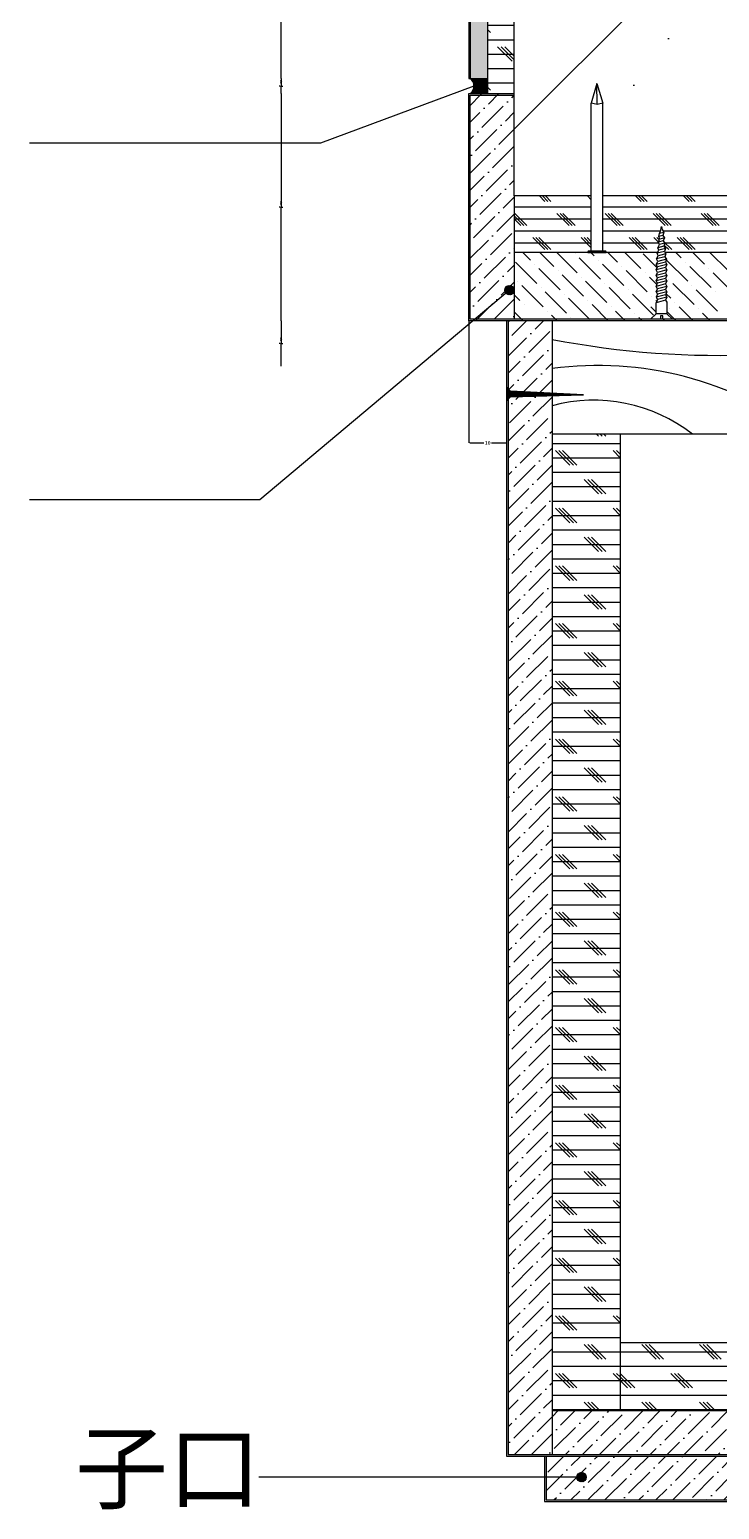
# Model space of a CAD drawing. Header units: metres. Extents: x 379991 to 382656, y 134594 to 136592.
# Drawn here: x 381049.7 to 381231.9, y 135472.4 to 135863.5 of the extents above; entities that cross this region are included whole.
import ezdxf

# ---------------------------------------------------------------- set-up
doc = ezdxf.new("R2010")
doc.units = ezdxf.units.M
for name, color, linetype in [('10', 8, 'Continuous'), ('11', 3, 'Continuous'), ('17', 1, 'Continuous'), ('3', 2, 'Continuous'), ('8', 7, 'Continuous')]:
    doc.layers.add(name, color=color, linetype=linetype)
doc.dimstyles.get("Standard").update_dxf_attribs({"dimtxt": 2.5, "dimasz": 2.5, "dimexe": 1.25, "dimexo": 0.625, "dimtad": 1, "dimcen": 2.5, "dimazin": 3, "dimtfac": 1, "dimtmove": 0, "dimatfit": 3})

# ---------------------------------------------------------------- blocks, each defined once
blk = doc.blocks.new('_CLOSEDFILLED')
at = {"color": 0, "linetype": 'BYBLOCK'}
blk.add_solid([(-1, 0.2), (0, 0), (-1, -0.2)], dxfattribs=at)
blk = doc.blocks.new('*D11')
for p, q in [((381116.14, 135786.54), (381116.14, 135780.54)), ((381115.89, 135780.54), (381115.64, 135780.54)), ((381116.14, 135774.54), (381116.14, 135780.54)), ((381116.14, 135780.54), (381116.14, 135780.54)), ((381116.39, 135780.54), (381116.64, 135780.54))]:
    blk.add_line(p, q)
at = {"layer": 'Defpoints'}
for p in [(381116.14, 135786.54), (381116.14, 135780.54), (381116.14, 135774.54)]:
    blk.add_point(p, dxfattribs=at)
at = {"layer": '8', "xscale": 0.25, "yscale": 0.25}
blk.add_blockref('_CLOSEDFILLED', (381116.14, 135780.54), dxfattribs=at)
at = {"layer": '8', "xscale": 0.25, "yscale": 0.25, "rotation": 180}
blk.add_blockref('_CLOSEDFILLED', (381116.14, 135780.54), dxfattribs=at)
at = {"layer": '8', "insert": (381116.14, 135781.665), "char_height": 1, "attachment_point": 5}
blk.add_mtext('0', dxfattribs=at)
blk = doc.blocks.new('*D12')
for p, q in [((381116.14, 135846.54), (381116.14, 135816.54)), ((381115.89, 135816.54), (381115.64, 135816.54)), ((381116.14, 135786.54), (381116.14, 135816.54)), ((381116.14, 135816.54), (381116.14, 135816.54)), ((381116.39, 135816.54), (381116.64, 135816.54))]:
    blk.add_line(p, q)
at = {"layer": 'Defpoints'}
for p in [(381116.14, 135846.54), (381116.14, 135816.54), (381116.14, 135786.54)]:
    blk.add_point(p, dxfattribs=at)
at = {"layer": '8', "xscale": 0.25, "yscale": 0.25}
blk.add_blockref('_CLOSEDFILLED', (381116.14, 135816.54), dxfattribs=at)
at = {"layer": '8', "xscale": 0.25, "yscale": 0.25, "rotation": 180}
blk.add_blockref('_CLOSEDFILLED', (381116.14, 135816.54), dxfattribs=at)
at = {"layer": '8', "insert": (381116.14, 135817.665), "char_height": 1, "attachment_point": 5}
blk.add_mtext('0', dxfattribs=at)
blk = doc.blocks.new('*D13')
for p, q in [((381116.14, 135850.54), (381116.14, 135848.54)), ((381115.89, 135848.54), (381115.64, 135848.54)), ((381116.14, 135846.54), (381116.14, 135848.54)), ((381116.14, 135848.54), (381116.14, 135848.54)), ((381116.39, 135848.54), (381116.64, 135848.54))]:
    blk.add_line(p, q)
at = {"layer": 'Defpoints'}
for p in [(381116.14, 135850.54), (381116.14, 135848.54), (381116.14, 135846.54)]:
    blk.add_point(p, dxfattribs=at)
at = {"layer": '8', "xscale": 0.25, "yscale": 0.25}
blk.add_blockref('_CLOSEDFILLED', (381116.14, 135848.54), dxfattribs=at)
at = {"layer": '8', "xscale": 0.25, "yscale": 0.25, "rotation": 180}
blk.add_blockref('_CLOSEDFILLED', (381116.14, 135848.54), dxfattribs=at)
at = {"layer": '8', "insert": (381116.14, 135849.665), "char_height": 1, "attachment_point": 5}
blk.add_mtext('0', dxfattribs=at)
blk = doc.blocks.new('*D14')
for p, q in [((381116.14, 136150.54), (381116.14, 136000.54)), ((381115.89, 136000.54), (381115.64, 136000.54)), ((381116.14, 135850.54), (381116.14, 136000.54)), ((381116.14, 136000.54), (381116.14, 136000.54)), ((381116.39, 136000.54), (381116.64, 136000.54))]:
    blk.add_line(p, q)
at = {"layer": 'Defpoints'}
for p in [(381116.14, 136150.54), (381116.14, 136000.54), (381116.14, 135850.54)]:
    blk.add_point(p, dxfattribs=at)
at = {"layer": '8', "xscale": 0.25, "yscale": 0.25}
blk.add_blockref('_CLOSEDFILLED', (381116.14, 136000.54), dxfattribs=at)
at = {"layer": '8', "xscale": 0.25, "yscale": 0.25, "rotation": 180}
blk.add_blockref('_CLOSEDFILLED', (381116.14, 136000.54), dxfattribs=at)
at = {"layer": '8', "insert": (381116.14, 136001.665), "char_height": 1, "attachment_point": 5}
blk.add_mtext('0', dxfattribs=at)
blk = doc.blocks.new('*D18')
for p, q in [((381165.73, 135786.54), (381165.73, 135754.27)), ((381175.73, 135786.54), (381175.73, 135754.27)), ((381165.98, 135754.27), (381169.73, 135754.27)), ((381171.73, 135754.27), (381175.48, 135754.27))]:
    blk.add_line(p, q)
at = {"layer": 'Defpoints'}
for p in [(381165.73, 135786.54), (381175.73, 135786.54), (381165.73, 135754.27)]:
    blk.add_point(p, dxfattribs=at)
at = {"layer": '8', "xscale": 0.25, "yscale": 0.25, "rotation": 180}
blk.add_blockref('_CLOSEDFILLED', (381165.73, 135754.27), dxfattribs=at)
at = {"layer": '8', "xscale": 0.25, "yscale": 0.25}
blk.add_blockref('_CLOSEDFILLED', (381175.73, 135754.27), dxfattribs=at)
at = {"layer": '8', "insert": (381170.73, 135754.27), "char_height": 1, "attachment_point": 5}
blk.add_mtext('10', dxfattribs=at)

msp = doc.modelspace()

# ---------------------------------------------------------------- hatches: boundary and pattern name
at = {"layer": '10'}
h = msp.add_hatch(dxfattribs=at)
h.set_pattern_fill('ANSI32', scale=10)
h.paths.add_polyline_path([(381177.73, 135819.54), (381198.1, 135819.54), (381198.1, 135844.01), (381199.6, 135849.24), (381201.1, 135844.01), (381201.1, 135819.54), (381300.77, 135819.54), (381300.77, 135844.01), (381302.27, 135849.24), (381303.77, 135844.01), (381303.77, 135819.54), (381396.38, 135819.54), (381396.38, 135844.01), (381397.88, 135849.24), (381399.38, 135844.01), (381399.38, 135819.54), (381417.73, 135819.54), (381417.73, 136215.05), (381322.58, 136215.05), (381303.55, 136189.18), (381303.55, 136240.93), (381286.73, 136215.05), (381177.73, 136215.05)])
h = msp.add_hatch(dxfattribs=at)
h.set_pattern_fill('AR-CONC')
h.paths.add_polyline_path([(381417.73, 136215.05), (381322.58, 136215.05), (381303.55, 136189.18), (381303.55, 136240.93), (381286.73, 136215.05), (381177.73, 136215.05), (381177.73, 135819.54), (381198.1, 135819.54), (381198.1, 135844.01), (381199.6, 135849.24), (381201.1, 135844.01), (381201.1, 135819.54), (381300.77, 135819.54), (381300.77, 135844.01), (381302.27, 135849.24), (381303.77, 135844.01), (381303.77, 135819.54), (381396.38, 135819.54), (381396.38, 135844.01), (381397.88, 135849.24), (381399.38, 135844.01), (381399.38, 135819.54), (381417.73, 135819.54)])
h = msp.add_hatch(dxfattribs=at)
h.set_pattern_fill('AR-SAND', scale=0.05)
h.paths.add_polyline_path([(381170.79, 135850.54), (381170.79, 136150.54), (381165.73, 136150.54), (381165.73, 135850.54)])
h = msp.add_hatch(dxfattribs=at)
h.set_pattern_fill('CORK')
h.paths.add_polyline_path([(381177.73, 136120.54), (381170.79, 136120.54), (381170.79, 135846.54), (381177.73, 135846.54)])
h = msp.add_hatch(dxfattribs=at)
h.set_pattern_fill('SOLID')
h.paths.add_polyline_path([(381166.13, 135850.54, -0.49), (381166.12, 135846.54), (381170.79, 135846.54), (381170.79, 135850.54)])
h = msp.add_hatch(dxfattribs=at)
h.set_pattern_fill('ANSI36')
h.paths.add_polyline_path([(381165.73, 135786.54), (381177.73, 135786.54), (381177.73, 135819.54), (381177.73, 135846.54), (381165.73, 135846.54)])
h = msp.add_hatch(dxfattribs=at)
h.set_pattern_fill('ANSI36')
h.paths.add_polyline_path([(381176.13, 135486.94), (381187.73, 135486.94), (381187.73, 135786.54), (381176.13, 135786.54)])
h.paths.add_polyline_path([(381405.73, 135486.94), (381417.33, 135486.94), (381417.33, 135786.54), (381405.73, 135786.54)])
h = msp.add_hatch(dxfattribs=at)
h.set_pattern_fill('CORK')
h.paths.add_polyline_path([(381205.73, 135756.54), (381187.73, 135756.54), (381187.73, 135498.54), (381205.73, 135498.54)])
h.paths.add_polyline_path([(381387.73, 135498.54), (381405.73, 135498.54), (381405.73, 135756.54), (381387.73, 135756.54)])
h = msp.add_hatch(dxfattribs=at)
h.set_pattern_fill('CORK')
h.paths.add_polyline_path([(381205.73, 135516.54), (381205.73, 135498.54), (381387.73, 135498.54), (381387.73, 135516.54)])
h = msp.add_hatch(dxfattribs=at)
h.set_pattern_fill('ANSI36')
h.paths.add_polyline_path([(381187.73, 135498.54), (381187.73, 135486.94), (381405.73, 135486.94), (381405.73, 135498.54)])
h = msp.add_hatch(dxfattribs=at)
h.set_pattern_fill('ANSI36')
h.paths.add_polyline_path([(381375.33, 135474.94), (381375.33, 135486.54), (381326.73, 135486.54), (381326.73, 135480.54), (381234.73, 135480.54), (381234.73, 135486.54), (381186.13, 135486.54), (381186.13, 135474.94)])
at = {"layer": '17'}
h = msp.add_hatch(dxfattribs=at)
h.set_pattern_fill('SOLID')
h.paths.add_polyline_path([(381176.51, 135794.6), (381177.74, 135794.6, 0.41), (381176.51, 135795.84)])
h.paths.add_polyline_path([(381176.51, 135795.84, 0.41), (381175.27, 135794.6, 0.41), (381176.51, 135793.37)])
h.paths.add_polyline_path([(381177.74, 135794.6), (381176.51, 135794.6), (381176.51, 135793.37, 0.41)])
h = msp.add_hatch(dxfattribs=at)
h.set_pattern_fill('SOLID')
h.paths.add_polyline_path([(381195.51, 135480.96), (381196.75, 135480.96, 0.41), (381195.51, 135482.19)])
h.paths.add_polyline_path([(381195.51, 135482.19, 0.41), (381194.27, 135480.96, 0.41), (381195.51, 135479.72)])
h.paths.add_polyline_path([(381196.75, 135480.96), (381195.51, 135480.96), (381195.51, 135479.72, 0.41)])
at = {"layer": '3'}
h = msp.add_hatch(dxfattribs=at)
h.set_pattern_fill('SOLID')
h.paths.add_polyline_path([(381176.74, 135767.88), (381175.79, 135768.95), (381175.79, 135765.36), (381176.75, 135766.43), (381196.03, 135766.96)])

# ---------------------------------------------------------------- linework, layer by layer
at = {"layer": '10'}
for p, q in [((381185.86, 135818.07), (381184.38, 135819.54)), ((381186.65, 135818.07), (381185.18, 135819.54)), ((381187.45, 135818.07), (381185.97, 135819.54)), ((381198.1, 135818.52), (381197.08, 135819.54)), ((381198.1, 135819.32), (381197.88, 135819.54)), ((381211.26, 135818.07), (381209.78, 135819.54)), ((381212.05, 135818.07), (381210.58, 135819.54)), ((381212.85, 135818.07), (381211.37, 135819.54)), ((381223.96, 135818.07), (381222.48, 135819.54)), ((381224.75, 135818.07), (381223.28, 135819.54)), ((381225.55, 135818.07), (381224.07, 135819.54)), ((381177.73, 135816.64), (381198.1, 135816.64)), ((381180.3, 135811.72), (381177.73, 135814.29)), ((381181.1, 135811.72), (381177.92, 135814.89)), ((381192.21, 135811.72), (381189.03, 135814.89)), ((381193, 135811.72), (381189.83, 135814.89)), ((381193.8, 135811.72), (381190.62, 135814.89)), ((381201.1, 135816.64), (381300.77, 135816.64)), ((381204.91, 135811.72), (381201.73, 135814.89)), ((381205.7, 135811.72), (381202.53, 135814.89)), ((381206.5, 135811.72), (381203.32, 135814.89)), ((381217.61, 135811.72), (381214.43, 135814.89)), ((381218.4, 135811.72), (381215.23, 135814.89)), ((381219.2, 135811.72), (381216.02, 135814.89)), ((381230.31, 135811.72), (381227.13, 135814.89)), ((381231.1, 135811.72), (381227.93, 135814.89)), ((381231.9, 135811.72), (381228.72, 135814.89)), ((381179.51, 135811.72), (381177.73, 135813.49)), ((381177.73, 135813.47), (381198.1, 135813.47)), ((381201.1, 135813.47), (381300.77, 135813.47)), ((381177.73, 135810.29), (381198.1, 135810.29)), ((381177.73, 135807.12), (381198.1, 135807.12)), ((381185.86, 135805.37), (381182.68, 135808.54)), ((381186.65, 135805.37), (381183.48, 135808.54)), ((381187.45, 135805.37), (381184.27, 135808.54)), ((381198.1, 135805.82), (381195.38, 135808.54)), ((381198.1, 135806.62), (381196.18, 135808.54)), ((381198.1, 135807.41), (381196.97, 135808.54)), ((381201.1, 135810.29), (381216.41, 135810.29)), ((381201.1, 135807.12), (381215.87, 135807.12)), ((381211.26, 135805.37), (381208.08, 135808.54)), ((381212.05, 135805.37), (381208.88, 135808.54)), ((381212.85, 135805.37), (381209.67, 135808.54)), ((381215.82, 135807.3), (381214.58, 135808.54)), ((381216.08, 135807.83), (381215.37, 135808.54)), ((381216.99, 135810.29), (381300.77, 135810.29)), ((381219.34, 135805.37), (381217.21, 135807.5)), ((381218.54, 135805.37), (381217.37, 135806.54)), ((381217.47, 135807.12), (381300.77, 135807.12)), ((381223.96, 135805.37), (381220.78, 135808.54)), ((381224.75, 135805.37), (381221.58, 135808.54)), ((381225.55, 135805.37), (381222.37, 135808.54)), ((381180.04, 135804.54), (381182.01, 135802.57)), ((381184.53, 135804.54), (381188.19, 135800.88)), ((381189.02, 135804.54), (381194.36, 135799.2)), ((381193.8, 135804.25), (381193.8, 135804.25)), ((381194.92, 135803.13), (381200.53, 135797.52)), ((381198.1, 135804.44), (381198.85, 135803.69)), ((381199.97, 135802.57), (381199.97, 135802.57)), ((381202.49, 135804.54), (381205.02, 135802.01)), ((381206.98, 135804.54), (381211.2, 135800.32)), ((381211.76, 135804.25), (381215.47, 135800.54)), ((381216.81, 135803.69), (381216.81, 135803.69)), ((381217.75, 135805.37), (381217.55, 135805.57)), ((381217.93, 135802.57), (381223.55, 135796.96)), ((381220.45, 135804.54), (381221.86, 135803.13)), ((381224.94, 135804.54), (381228.04, 135801.45)), ((381229.43, 135804.54), (381234.21, 135799.76)), ((381178.08, 135802.01), (381183.7, 135796.39)), ((381183.13, 135801.45), (381183.13, 135801.45)), ((381184.26, 135800.32), (381189.87, 135794.71)), ((381189.31, 135799.76), (381189.31, 135799.76)), ((381190.43, 135798.64), (381196.04, 135793.03)), ((381201.09, 135801.45), (381206.71, 135795.83)), ((381206.15, 135800.88), (381206.15, 135800.88)), ((381207.27, 135799.76), (381212.88, 135794.15)), ((381212.32, 135799.2), (381212.32, 135799.2)), ((381215.5, 135802.01), (381215.5, 135802.01)), ((381222.98, 135802.01), (381222.98, 135802.01)), ((381224.11, 135800.88), (381229.72, 135795.27)), ((381229.16, 135800.32), (381229.16, 135800.32)), ((381230.28, 135799.2), (381235.89, 135793.59)), ((381178.64, 135796.96), (381178.64, 135796.96)), ((381179.77, 135795.83), (381185.38, 135790.22)), ((381184.82, 135795.27), (381184.82, 135795.27)), ((381195.48, 135798.08), (381195.48, 135798.08)), ((381196.6, 135796.96), (381202.22, 135791.34)), ((381201.66, 135796.39), (381201.66, 135796.39)), ((381202.78, 135795.27), (381208.39, 135789.66)), ((381213.44, 135798.08), (381215.42, 135796.1)), ((381218.49, 135797.52), (381218.49, 135797.52)), ((381219.62, 135796.39), (381225.23, 135790.78)), ((381224.67, 135795.83), (381224.67, 135795.83)), ((381177.73, 135793.38), (381179.21, 135791.9)), ((381185.94, 135794.15), (381191.55, 135788.54)), ((381190.99, 135793.59), (381190.99, 135793.59)), ((381192.11, 135792.47), (381197.73, 135786.85)), ((381197.17, 135791.9), (381197.17, 135791.9)), ((381207.83, 135794.71), (381207.83, 135794.71)), ((381208.95, 135793.59), (381214.56, 135787.98)), ((381214, 135793.03), (381214, 135793.03)), ((381215.13, 135791.9), (381215.36, 135791.67)), ((381217.85, 135793.67), (381219.06, 135792.47)), ((381220.18, 135791.34), (381220.18, 135791.34)), ((381225.79, 135794.71), (381231.4, 135789.1)), ((381230.84, 135794.15), (381230.84, 135794.15)), ((381177.73, 135788.89), (381180.08, 135786.54)), ((381180.33, 135790.78), (381180.33, 135790.78)), ((381186.5, 135789.1), (381186.5, 135789.1)), ((381187.62, 135787.98), (381189.06, 135786.54)), ((381192.68, 135787.41), (381192.68, 135787.41)), ((381198.29, 135790.78), (381202.53, 135786.54)), ((381203.34, 135790.22), (381203.34, 135790.22)), ((381204.46, 135789.1), (381207.02, 135786.54)), ((381209.51, 135788.54), (381209.51, 135788.54)), ((381210.64, 135787.41), (381211.51, 135786.54)), ((381213.81, 135790.22), (381215.2, 135788.83)), ((381217.08, 135786.95), (381217.49, 135786.54)), ((381218.08, 135788.95), (381220.49, 135786.54)), ((381218.87, 135789.66), (381218.87, 135789.66)), ((381221.3, 135790.22), (381224.98, 135786.54)), ((381226.35, 135789.66), (381226.35, 135789.66)), ((381227.47, 135788.54), (381229.47, 135786.54)), ((381215.69, 135786.85), (381215.69, 135786.85))]:
    msp.add_line(p, q, dxfattribs=at)
for centre, radius, start, end in [((381164.59, 135848.55), 2.52, 307.27, 52.28), ((381231.98, 136010.38), 233.01, 259.05, 286.13), ((381199.93, 135684.25), 90.46, 53.05, 97.75), ((381198.75, 135723.21), 42.31, 51.99, 105.09)]:
    msp.add_arc(centre, radius, start, end, dxfattribs=at)
at = {"layer": '11'}
for p, q in [((381165.73, 136150.54), (381165.73, 135850.54)), ((381170.79, 135846.54), (381170.79, 136150.14)), ((381165.73, 135850.54), (381170.79, 135850.54)), ((381165.73, 135846.54), (381177.73, 135846.54)), ((381165.73, 135786.54), (381165.73, 135846.54)), ((381177.73, 135819.54), (381177.73, 135786.94)), ((381197.23, 135804.54), (381177.73, 135804.54)), ((381215.6, 135804.54), (381201.95, 135804.54)), ((381264.73, 135804.54), (381217.58, 135804.54)), ((381296.73, 135786.54), (381165.73, 135786.54)), ((381175.73, 135786.54), (381175.73, 135486.54)), ((381187.73, 135786.54), (381187.73, 135486.94)), ((381405.73, 135756.54), (381187.73, 135756.54)), ((381205.73, 135756.54), (381205.73, 135498.54)), ((381205.73, 135516.54), (381387.73, 135516.54)), ((381187.73, 135498.54), (381405.73, 135498.54)), ((381175.73, 135486.54), (381417.73, 135486.54)), ((381185.73, 135486.54), (381185.73, 135474.54)), ((381185.73, 135474.54), (381375.73, 135474.54))]:
    msp.add_line(p, q, dxfattribs=at)
at = {"layer": '17'}
for p, q in [((381166.13, 136150.14), (381166.13, 135850.54)), ((381167.11, 135848.55), (381126.58, 135833.45)), ((381166.13, 135786.94), (381166.13, 135846.14)), ((381166.13, 135846.14), (381177.73, 135846.14)), ((381126.58, 135833.45), (381049.73, 135833.45)), ((381176.51, 135794.6), (381110.56, 135739.25)), ((381294.73, 135786.94), (381166.13, 135786.94)), ((381176.13, 135786.54), (381176.13, 135486.94)), ((381110.56, 135739.25), (381049.73, 135739.25)), ((381176.13, 135486.94), (381417.33, 135486.94)), ((381186.13, 135486.54), (381186.13, 135474.94)), ((381195.51, 135480.96), (381110.25, 135480.96)), ((381186.13, 135474.94), (381375.33, 135474.94))]:
    msp.add_line(p, q, dxfattribs=at)
for centre in [(381176.51, 135794.6), (381195.51, 135480.96)]:
    msp.add_circle(centre, 1.24, dxfattribs=at)
at = {"layer": '3'}
for p, q in [((381177.73, 135819.54), (381177.73, 136215.05)), ((381199.6, 135849.24), (381198.1, 135844.01)), ((381199.61, 135843.66), (381199.6, 135849.24)), ((381199.6, 135849.24), (381201.1, 135844.01)), ((381198.1, 135804.94), (381198.1, 135844.01)), ((381199.61, 135843.66), (381198.1, 135844.01)), ((381201.1, 135844.01), (381199.61, 135843.66)), ((381201.1, 135804.94), (381201.1, 135844.01)), ((381198.1, 135819.54), (381177.73, 135819.54)), ((381300.77, 135819.54), (381201.1, 135819.54)), ((381217.12, 135807.62), (381215.79, 135807.29)), ((381216.99, 135809.03), (381215.94, 135808.77)), ((381217.54, 135807.01), (381216.09, 135806.65)), ((381217.27, 135809.82), (381216.14, 135809.54)), ((381217.4, 135808.41), (381216.24, 135808.12)), ((381201.9, 135804.94), (381197.28, 135804.94)), ((381201.9, 135804.44), (381197.28, 135804.44)), ((381217.53, 135803.4), (381215.34, 135802.86)), ((381217.39, 135804.81), (381215.49, 135804.34)), ((381217.26, 135806.22), (381215.64, 135805.81)), ((381217.95, 135802.79), (381215.64, 135802.21)), ((381217.81, 135804.2), (381215.79, 135803.69)), ((381217.68, 135805.6), (381215.94, 135805.17)), ((381217.66, 135802), (381215.2, 135801.38)), ((381217.72, 135800.57), (381215.2, 135799.94)), ((381217.72, 135799.13), (381215.2, 135798.5)), ((381218.08, 135801.38), (381215.56, 135800.75)), ((381218.08, 135799.94), (381215.56, 135799.31)), ((381217.72, 135797.69), (381215.2, 135797.06)), ((381217.72, 135796.25), (381215.2, 135795.62)), ((381217.72, 135794.81), (381215.2, 135794.18)), ((381218.08, 135798.5), (381215.56, 135797.87)), ((381218.08, 135797.06), (381215.56, 135796.43)), ((381218.08, 135795.62), (381215.56, 135794.99)), ((381215.2, 135794.18), (381215.56, 135793.55)), ((381215.56, 135793.55), (381215.2, 135792.74)), ((381217.72, 135793.37), (381215.2, 135792.74)), ((381215.2, 135792.74), (381215.56, 135792.11)), ((381215.56, 135792.11), (381215.2, 135791.3)), ((381217.72, 135791.93), (381215.2, 135791.3)), ((381218.08, 135794.18), (381215.56, 135793.55)), ((381218.08, 135792.74), (381215.56, 135792.11)), ((381218.08, 135794.18), (381217.72, 135793.37)), ((381217.72, 135793.37), (381218.08, 135792.74)), ((381218.08, 135792.74), (381217.72, 135791.93)), ((381217.72, 135791.93), (381218.08, 135791.44)), ((381218.08, 135788.39), (381215.2, 135788.39)), ((381175.79, 135768.95), (381176.74, 135767.88)), ((381175.79, 135765.36), (381175.79, 135768.95)), ((381196.03, 135766.96), (381176.74, 135767.88)), ((381176.75, 135766.43), (381175.79, 135765.36)), ((381176.75, 135766.43), (381196.03, 135766.96))]:
    msp.add_line(p, q, dxfattribs=at)
msp.add_lwpolyline([(381215.2, 135794.18), (381215.56, 135794.99), (381215.2, 135795.62), (381215.56, 135796.43), (381215.2, 135797.06), (381215.56, 135797.87), (381215.2, 135798.5), (381215.56, 135799.31), (381215.2, 135799.94), (381215.56, 135800.75), (381215.2, 135801.38), (381215.64, 135802.21), (381215.34, 135802.86), (381215.79, 135803.69), (381215.49, 135804.34), (381215.94, 135805.17), (381215.64, 135805.81), (381216.09, 135806.65), (381215.79, 135807.29), (381216.24, 135808.12), (381215.94, 135808.77), (381216.14, 135809.54, 0.08), (381216.64, 135811.46, 0.12), (381217.27, 135809.82), (381216.99, 135809.03), (381217.4, 135808.41), (381217.12, 135807.62), (381217.54, 135807.01), (381217.26, 135806.22), (381217.68, 135805.6), (381217.39, 135804.81), (381217.81, 135804.2), (381217.53, 135803.4), (381217.95, 135802.79), (381217.66, 135802), (381218.08, 135801.38), (381217.72, 135800.57), (381218.08, 135799.94), (381217.72, 135799.13), (381218.08, 135798.5), (381217.72, 135797.69), (381218.08, 135797.06), (381217.72, 135796.25), (381218.08, 135795.62), (381217.72, 135794.81), (381218.08, 135794.18)], format="xyb", dxfattribs=at)
msp.add_lwpolyline([(381218.08, 135791.44), (381218.08, 135788.39), (381219.52, 135786.95), (381216.96, 135786.95), (381216.96, 135787.86), (381216.34, 135787.86), (381216.34, 135786.95), (381213.76, 135786.95), (381215.2, 135788.39), (381215.2, 135791.3)], dxfattribs=at)
for centre, radius, start, end in [((381196.46, 135804.42), 0.82, 1.67, 25.65), ((381197.61, 135804.69), 0.41, 142.43, 217.57), ((381196.64, 135804.42), 0.82, 1.67, 38.92), ((381196.79, 135804.42), 0.82, 1.67, 39.49), ((381196.96, 135804.42), 0.82, 1.67, 39.49), ((381197.11, 135804.42), 0.82, 1.67, 39.49), ((381197.28, 135804.42), 0.82, 1.67, 39.49), ((381197.43, 135804.42), 0.82, 1.67, 39.49), ((381197.61, 135804.42), 0.82, 1.67, 39.49), ((381197.75, 135804.42), 0.82, 1.67, 39.49), ((381197.93, 135804.42), 0.82, 1.67, 39.49), ((381198.08, 135804.42), 0.82, 1.67, 39.49), ((381198.25, 135804.42), 0.82, 1.67, 39.49), ((381198.4, 135804.42), 0.82, 1.67, 39.49), ((381198.57, 135804.42), 0.82, 1.67, 39.49), ((381198.72, 135804.42), 0.82, 1.67, 39.49), ((381198.9, 135804.42), 0.82, 1.67, 39.49), ((381199.05, 135804.42), 0.82, 1.67, 39.49), ((381199.22, 135804.42), 0.82, 1.67, 39.49), ((381199.37, 135804.42), 0.82, 1.67, 39.49), ((381199.54, 135804.42), 0.82, 1.67, 39.49), ((381199.69, 135804.42), 0.82, 1.67, 39.49), ((381199.86, 135804.42), 0.82, 1.67, 39.49), ((381200.01, 135804.42), 0.82, 1.67, 39.49), ((381200.19, 135804.42), 0.82, 1.67, 39.49), ((381200.34, 135804.42), 0.82, 1.67, 39.49), ((381200.51, 135804.42), 0.82, 1.67, 39.49), ((381200.66, 135804.42), 0.82, 1.67, 39.49), ((381200.83, 135804.42), 0.82, 1.67, 39.49), ((381200.98, 135804.42), 0.82, 1.67, 39.49), ((381201.13, 135804.42), 0.82, 7.49, 39.49), ((381201.57, 135804.69), 0.41, 322.43, 37.57)]:
    msp.add_arc(centre, radius, start, end, dxfattribs=at)

# ---------------------------------------------------------------- texts
at = {"layer": '8', "insert": (381061.72, 135492.41), "char_height": 18, "attachment_point": 1}
msp.add_mtext('{\\fSimSun|b0|i0|c134|p2;子口}', dxfattribs=at)

# ---------------------------------------------------------------- dimensions: what is measured, and where the dimension line sits
at = {"layer": '8'}
for base, p1, p2, picture, middle in [((381116.14, 136000.54), (381116.14, 136150.54), (381116.14, 135850.54), '*D14', (381116.14, 136001.665)), ((381116.14, 135848.54), (381116.14, 135850.54), (381116.14, 135846.54), '*D13', (381116.14, 135849.665)), ((381116.14, 135816.54), (381116.14, 135846.54), (381116.14, 135786.54), '*D12', (381116.14, 135817.665)), ((381116.14, 135780.54), (381116.14, 135786.54), (381116.14, 135774.54), '*D11', (381116.14, 135781.665)), ((381165.73, 135754.27), (381165.73, 135786.54), (381175.73, 135786.54), '*D18', (381170.73, 135754.27))]:
    dim = msp.add_linear_dim(base=base, p1=p1, p2=p2, dimstyle='Standard', dxfattribs=at)
    dim.commit()
    dim.dimension.update_dxf_attribs({"geometry": picture, "text_midpoint": middle})

doc.saveas('drawing.dxf')
